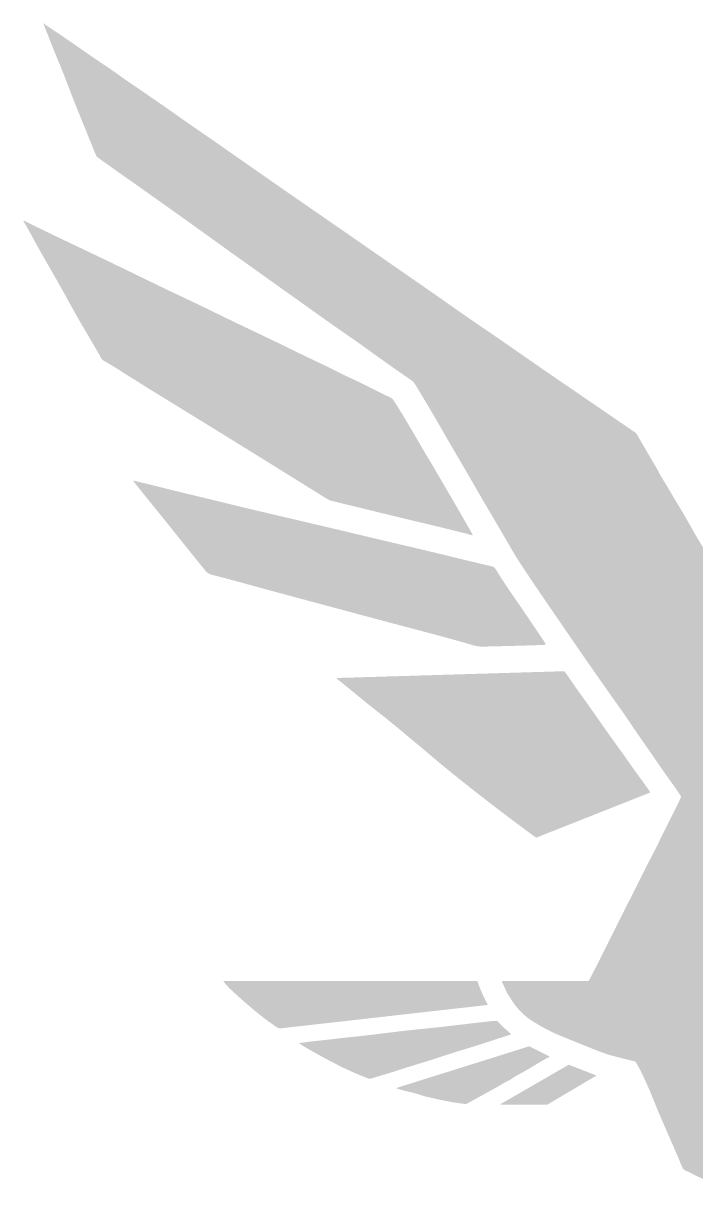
# Model space of a CAD drawing. Extents: x 0 to 1840, y 0 to 1719.
# Drawn here: x 90 to 893, y 189 to 1586 of the extents above; entities that cross this region are included whole.
import ezdxf

# ---------------------------------------------------------------- set-up
doc = ezdxf.new("R2010")
doc.units = 0
doc.linetypes.add('Solid', pattern=[0])
doc.layers.add('Layer 1', color=7, linetype='Solid', lineweight=0)

msp = doc.modelspace()

# ---------------------------------------------------------------- hatches: boundary and pattern name
at = {"layer": 'Layer 1', "linetype": 'Solid', "lineweight": 0}
h = msp.add_hatch(color=7, dxfattribs=at)
edge = h.paths.add_edge_path(flags=0)
edge.add_line((931.8, 189.9), (931.8, 189.9))
edge.add_spline(control_points=[(931.8, 189.9), (931.8, 189.7), (931.7, 189.6), (931.5, 189.5)], knot_values=[0, 0, 0, 0, 1, 1, 1, 1], degree=3, periodic=0)
edge.add_spline(control_points=[(931.5, 189.5), (931.4, 189.4), (931.2, 189.4), (931, 189.5)], knot_values=[0, 0, 0, 0, 1, 1, 1, 1], degree=3, periodic=0)
edge.add_spline(control_points=[(931, 189.5), (917, 196.1), (881, 213.7)], knot_values=[0, 0, 0, 1, 1, 1], degree=2, periodic=0)
edge.add_spline(control_points=[(881, 213.7), (879.7, 214.3), (878.4, 215.8)], knot_values=[0, 0, 0, 1, 1, 1], degree=2, periodic=0)
edge.add_line((878.4, 215.8), (878.4, 215.8))
edge.add_spline(control_points=[(878.4, 215.8), (878.1, 216.1), (877.9, 216.4), (877.8, 216.7)], knot_values=[0, 0, 0, 0, 1, 1, 1, 1], degree=3, periodic=0)
edge.add_spline(control_points=[(877.8, 216.7), (874.7, 223.8), (872, 230.8), (868.6, 238.4)], knot_values=[0, 0, 0, 0, 1, 1, 1, 1], degree=3, periodic=0)
edge.add_spline(control_points=[(868.6, 238.4), (849.1, 282.9), (843.5, 297)], knot_values=[0, 0, 0, 1, 1, 1], degree=2, periodic=0)
edge.add_spline(control_points=[(843.5, 297), (832.1, 325.6), (822.1, 342.9)], knot_values=[0, 0, 0, 1, 1, 1], degree=2, periodic=0)
edge.add_line((822.1, 342.9), (822.1, 342.9))
edge.add_spline(control_points=[(822.1, 342.9), (821.9, 343.2), (821.8, 343.4), (821.6, 343.5)], knot_values=[0, 0, 0, 0, 1, 1, 1, 1], degree=3, periodic=0)
edge.add_spline(control_points=[(821.6, 343.5), (820, 344.7), (818, 344.7), (815.9, 345.2)], knot_values=[0, 0, 0, 0, 1, 1, 1, 1], degree=3, periodic=0)
edge.add_spline(control_points=[(815.9, 345.2), (803.3, 348.3), (793.6, 350.9)], knot_values=[0, 0, 0, 1, 1, 1], degree=2, periodic=0)
edge.add_spline(control_points=[(793.6, 350.9), (784.3, 353.4), (766.1, 360.8)], knot_values=[0, 0, 0, 1, 1, 1], degree=2, periodic=0)
edge.add_spline(control_points=[(766.1, 360.8), (751.1, 366.8), (731.9, 374.7)], knot_values=[0, 0, 0, 1, 1, 1], degree=2, periodic=0)
edge.add_spline(control_points=[(731.9, 374.7), (716.9, 380.8), (700.5, 390.9)], knot_values=[0, 0, 0, 1, 1, 1], degree=2, periodic=0)
edge.add_spline(control_points=[(700.5, 390.9), (690.7, 396.9), (683.5, 403.4), (677.3, 411.8)], knot_values=[0, 0, 0, 0, 1, 1, 1, 1], degree=3, periodic=0)
edge.add_spline(control_points=[(677.3, 411.8), (673.9, 416.6), (669.2, 424)], knot_values=[0, 0, 0, 1, 1, 1], degree=2, periodic=0)
edge.add_spline(control_points=[(669.2, 424), (666.3, 428.7), (664.7, 434), (661.8, 438.9)], knot_values=[0, 0, 0, 0, 1, 1, 1, 1], degree=3, periodic=0)
edge.add_line((661.8, 438.9), (661.8, 438.9))
edge.add_spline(control_points=[(661.8, 438.9), (661.7, 439.2), (661.7, 439.5), (661.8, 439.7)], knot_values=[0, 0, 0, 0, 1, 1, 1, 1], degree=3, periodic=0)
edge.add_spline(control_points=[(661.8, 439.7), (662, 439.9), (662.2, 440.1), (662.5, 440.1)], knot_values=[0, 0, 0, 0, 1, 1, 1, 1], degree=3, periodic=0)
edge.add_line((662.5, 440.1), (764.3, 440.1))
edge.add_line((764.3, 440.1), (764.3, 440.1))
edge.add_spline(control_points=[(764.3, 440.1), (764.8, 440.1), (765.3, 440.3), (765.7, 440.7)], knot_values=[0, 0, 0, 0, 1, 1, 1, 1], degree=3, periodic=0)
edge.add_spline(control_points=[(765.7, 440.7), (766, 441), (767.7, 444.2)], knot_values=[0, 0, 0, 1, 1, 1], degree=2, periodic=0)
edge.add_spline(control_points=[(767.7, 444.2), (777.3, 462.8), (785.9, 480.3), (794.5, 497.3)], knot_values=[0, 0, 0, 0, 1, 1, 1, 1], degree=3, periodic=0)
edge.add_spline(control_points=[(794.5, 497.3), (809.3, 527), (820.7, 549.4)], knot_values=[0, 0, 0, 1, 1, 1], degree=2, periodic=0)
edge.add_spline(control_points=[(820.7, 549.4), (826.7, 561), (832, 572)], knot_values=[0, 0, 0, 1, 1, 1], degree=2, periodic=0)
edge.add_spline(control_points=[(832, 572), (837, 582.1), (843, 593.2), (847.3, 602)], knot_values=[0, 0, 0, 0, 1, 1, 1, 1], degree=3, periodic=0)
edge.add_spline(control_points=[(847.3, 602), (867.8, 643.1), (872.3, 652.1)], knot_values=[0, 0, 0, 1, 1, 1], degree=2, periodic=0)
edge.add_spline(control_points=[(872.3, 652.1), (873.6, 654.7), (874.5, 657.6), (876, 660.2)], knot_values=[0, 0, 0, 0, 1, 1, 1, 1], degree=3, periodic=0)
edge.add_line((876, 660.2), (876, 660.2))
edge.add_spline(control_points=[(876, 660.2), (876.1, 660.5), (876.1, 660.8), (875.9, 661.1)], knot_values=[0, 0, 0, 0, 1, 1, 1, 1], degree=3, periodic=0)
edge.add_spline(control_points=[(875.9, 661.1), (871.3, 668.5), (867.1, 674.2)], knot_values=[0, 0, 0, 1, 1, 1], degree=2, periodic=0)
edge.add_spline(control_points=[(867.1, 674.2), (855.2, 690.7), (848.8, 700.1)], knot_values=[0, 0, 0, 1, 1, 1], degree=2, periodic=0)
edge.add_spline(control_points=[(848.8, 700.1), (836.7, 718), (827, 731.3), (815.4, 748.6)], knot_values=[0, 0, 0, 0, 1, 1, 1, 1], degree=3, periodic=0)
edge.add_spline(control_points=[(815.4, 748.6), (807.5, 760.4), (799.9, 771)], knot_values=[0, 0, 0, 1, 1, 1], degree=2, periodic=0)
edge.add_spline(control_points=[(799.9, 771), (769.5, 813.7), (730.7, 870.5)], knot_values=[0, 0, 0, 1, 1, 1], degree=2, periodic=0)
edge.add_spline(control_points=[(730.7, 870.5), (703, 910.8), (688.7, 932.3)], knot_values=[0, 0, 0, 1, 1, 1], degree=2, periodic=0)
edge.add_spline(control_points=[(688.7, 932.3), (679.2, 946.5), (670.8, 961.2)], knot_values=[0, 0, 0, 1, 1, 1], degree=2, periodic=0)
edge.add_spline(control_points=[(670.8, 961.2), (660.7, 978.8), (647.3, 1001.4)], knot_values=[0, 0, 0, 1, 1, 1], degree=2, periodic=0)
edge.add_spline(control_points=[(647.3, 1001.4), (636.1, 1020.2), (622.2, 1044.9), (607.4, 1070)], knot_values=[0, 0, 0, 0, 1, 1, 1, 1], degree=3, periodic=0)
edge.add_spline(control_points=[(607.4, 1070), (601.6, 1079.9), (591.5, 1097.4)], knot_values=[0, 0, 0, 1, 1, 1], degree=2, periodic=0)
edge.add_spline(control_points=[(591.5, 1097.4), (574.5, 1127.1), (557.7, 1154.6)], knot_values=[0, 0, 0, 1, 1, 1], degree=2, periodic=0)
edge.add_spline(control_points=[(557.7, 1154.6), (556.2, 1157.1), (552.1, 1159.9)], knot_values=[0, 0, 0, 1, 1, 1], degree=2, periodic=0)
edge.add_spline(control_points=[(552.1, 1159.9), (530, 1175), (503.3, 1194.3)], knot_values=[0, 0, 0, 1, 1, 1], degree=2, periodic=0)
edge.add_spline(control_points=[(503.3, 1194.3), (492.2, 1202.4), (481.6, 1209.7)], knot_values=[0, 0, 0, 1, 1, 1], degree=2, periodic=0)
edge.add_spline(control_points=[(481.6, 1209.7), (472.8, 1215.8), (459.7, 1225)], knot_values=[0, 0, 0, 1, 1, 1], degree=2, periodic=0)
edge.add_spline(control_points=[(459.7, 1225), (449.1, 1232.4), (413.7, 1257.7)], knot_values=[0, 0, 0, 1, 1, 1], degree=2, periodic=0)
edge.add_spline(control_points=[(413.7, 1257.7), (393.2, 1272.3), (377.7, 1283.3), (358, 1297.5)], knot_values=[0, 0, 0, 0, 1, 1, 1, 1], degree=3, periodic=0)
edge.add_spline(control_points=[(358, 1297.5), (352.1, 1301.8), (344.4, 1307), (337.4, 1312.1)], knot_values=[0, 0, 0, 0, 1, 1, 1, 1], degree=3, periodic=0)
edge.add_spline(control_points=[(337.4, 1312.1), (264.1, 1365.1), (197.1, 1412.1)], knot_values=[0, 0, 0, 1, 1, 1], degree=2, periodic=0)
edge.add_spline(control_points=[(197.1, 1412.1), (195, 1413.6), (193, 1415.3), (191.3, 1416.4)], knot_values=[0, 0, 0, 0, 1, 1, 1, 1], degree=3, periodic=0)
edge.add_spline(control_points=[(191.3, 1416.4), (184.1, 1421.2), (177.9, 1426)], knot_values=[0, 0, 0, 1, 1, 1], degree=2, periodic=0)
edge.add_line((177.9, 1426), (177.9, 1426))
edge.add_spline(control_points=[(177.9, 1426), (177.3, 1426.5), (176.8, 1427.2), (176.5, 1427.9)], knot_values=[0, 0, 0, 0, 1, 1, 1, 1], degree=3, periodic=0)
edge.add_spline(control_points=[(176.5, 1427.9), (158.2, 1473), (151.9, 1488.7)], knot_values=[0, 0, 0, 1, 1, 1], degree=2, periodic=0)
edge.add_spline(control_points=[(151.9, 1488.7), (146.2, 1502.7), (140, 1520), (135, 1532.1)], knot_values=[0, 0, 0, 0, 1, 1, 1, 1], degree=3, periodic=0)
edge.add_spline(control_points=[(135, 1532.1), (123.9, 1558.8), (113.7, 1585.4)], knot_values=[0, 0, 0, 1, 1, 1], degree=2, periodic=0)
edge.add_spline(control_points=[(113.7, 1585.4), (113.7, 1585.5), (113.7, 1585.6), (113.8, 1585.7)], knot_values=[0, 0, 0, 0, 1, 1, 1, 1], degree=3, periodic=0)
edge.add_spline(control_points=[(113.8, 1585.7), (113.9, 1585.8), (114, 1585.8), (114.1, 1585.8)], knot_values=[0, 0, 0, 0, 1, 1, 1, 1], degree=3, periodic=0)
edge.add_spline(control_points=[(114.1, 1585.8), (114.8, 1585.5), (115.5, 1584.4), (116.3, 1583.8)], knot_values=[0, 0, 0, 0, 1, 1, 1, 1], degree=3, periodic=0)
edge.add_spline(control_points=[(116.3, 1583.8), (137.8, 1569.6), (153, 1559.1)], knot_values=[0, 0, 0, 1, 1, 1], degree=2, periodic=0)
edge.add_spline(control_points=[(153, 1559.1), (160.2, 1554), (162.4, 1552.5)], knot_values=[0, 0, 0, 1, 1, 1], degree=2, periodic=0)
edge.add_spline(control_points=[(162.4, 1552.5), (170.7, 1546.6), (192, 1532.3)], knot_values=[0, 0, 0, 1, 1, 1], degree=2, periodic=0)
edge.add_spline(control_points=[(192, 1532.3), (200.5, 1526.5), (208.1, 1520.9)], knot_values=[0, 0, 0, 1, 1, 1], degree=2, periodic=0)
edge.add_spline(control_points=[(208.1, 1520.9), (213, 1517.4), (224.3, 1509.8)], knot_values=[0, 0, 0, 1, 1, 1], degree=2, periodic=0)
edge.add_spline(control_points=[(224.3, 1509.8), (231.4, 1505.1), (238.2, 1500.1), (247.4, 1493.9)], knot_values=[0, 0, 0, 0, 1, 1, 1, 1], degree=3, periodic=0)
edge.add_spline(control_points=[(247.4, 1493.9), (259, 1486.1), (275.6, 1474.1), (289.3, 1464.6)], knot_values=[0, 0, 0, 0, 1, 1, 1, 1], degree=3, periodic=0)
edge.add_spline(control_points=[(289.3, 1464.6), (322.1, 1442), (356.6, 1417.8)], knot_values=[0, 0, 0, 1, 1, 1], degree=2, periodic=0)
edge.add_spline(control_points=[(356.6, 1417.8), (370.6, 1408), (389.6, 1394.8)], knot_values=[0, 0, 0, 1, 1, 1], degree=2, periodic=0)
edge.add_spline(control_points=[(389.6, 1394.8), (405.6, 1383.6), (416.2, 1376.3)], knot_values=[0, 0, 0, 1, 1, 1], degree=2, periodic=0)
edge.add_spline(control_points=[(416.2, 1376.3), (493.7, 1322.7), (573.6, 1267.2)], knot_values=[0, 0, 0, 1, 1, 1], degree=2, periodic=0)
edge.add_spline(control_points=[(573.6, 1267.2), (588.6, 1256.8), (605, 1245.2)], knot_values=[0, 0, 0, 1, 1, 1], degree=2, periodic=0)
edge.add_spline(control_points=[(605, 1245.2), (624.2, 1231.8), (636.6, 1223.3)], knot_values=[0, 0, 0, 1, 1, 1], degree=2, periodic=0)
edge.add_spline(control_points=[(636.6, 1223.3), (668.1, 1202), (696.8, 1181.6), (730.8, 1158.3)], knot_values=[0, 0, 0, 0, 1, 1, 1, 1], degree=3, periodic=0)
edge.add_spline(control_points=[(730.8, 1158.3), (804, 1108.2), (820.6, 1096.8)], knot_values=[0, 0, 0, 1, 1, 1], degree=2, periodic=0)
edge.add_spline(control_points=[(820.6, 1096.8), (822.5, 1095.5), (824, 1092.9)], knot_values=[0, 0, 0, 1, 1, 1], degree=2, periodic=0)
edge.add_spline(control_points=[(824, 1092.9), (835.5, 1072.8), (846.3, 1054.6)], knot_values=[0, 0, 0, 1, 1, 1], degree=2, periodic=0)
edge.add_spline(control_points=[(846.3, 1054.6), (847.9, 1051.9), (849.5, 1048.5), (851.1, 1045.7)], knot_values=[0, 0, 0, 0, 1, 1, 1, 1], degree=3, periodic=0)
edge.add_spline(control_points=[(851.1, 1045.7), (877.7, 1001.3), (881.5, 994.7)], knot_values=[0, 0, 0, 1, 1, 1], degree=2, periodic=0)
edge.add_spline(control_points=[(881.5, 994.7), (885.5, 987.8), (891.4, 976.9), (896, 969.4)], knot_values=[0, 0, 0, 0, 1, 1, 1, 1], degree=3, periodic=0)
edge.add_spline(control_points=[(896, 969.4), (903.3, 957.4), (915.3, 936.3)], knot_values=[0, 0, 0, 1, 1, 1], degree=2, periodic=0)
edge.add_spline(control_points=[(915.3, 936.3), (923.6, 921.8), (938.6, 896.8)], knot_values=[0, 0, 0, 1, 1, 1], degree=2, periodic=0)
edge.add_spline(control_points=[(938.6, 896.8), (945, 886), (950.4, 874.7), (957.3, 864.4)], knot_values=[0, 0, 0, 0, 1, 1, 1, 1], degree=3, periodic=0)
edge.add_spline(control_points=[(957.3, 864.4), (960.2, 860.2), (965.7, 854.5)], knot_values=[0, 0, 0, 1, 1, 1], degree=2, periodic=0)
edge.add_spline(control_points=[(965.7, 854.5), (973.5, 846.5), (985, 835.2)], knot_values=[0, 0, 0, 1, 1, 1], degree=2, periodic=0)
edge.add_spline(control_points=[(985, 835.2), (1015, 806), (1022.9, 798.6)], knot_values=[0, 0, 0, 1, 1, 1], degree=2, periodic=0)
edge.add_spline(control_points=[(1022.9, 798.6), (1030.7, 791.4), (1038.8, 783.2), (1045.3, 776.8)], knot_values=[0, 0, 0, 0, 1, 1, 1, 1], degree=3, periodic=0)
edge.add_spline(control_points=[(1045.3, 776.8), (1046.2, 775.9), (1058.1, 765.1)], knot_values=[0, 0, 0, 1, 1, 1], degree=2, periodic=0)
edge.add_spline(control_points=[(1058.1, 765.1), (1071.1, 753.4), (1072.9, 751.7)], knot_values=[0, 0, 0, 1, 1, 1], degree=2, periodic=0)
edge.add_spline(control_points=[(1072.9, 751.7), (1077.9, 747), (1101.2, 727.5)], knot_values=[0, 0, 0, 1, 1, 1], degree=2, periodic=0)
edge.add_spline(control_points=[(1101.2, 727.5), (1105.1, 724.2), (1109.9, 721), (1114.4, 718.5)], knot_values=[0, 0, 0, 0, 1, 1, 1, 1], degree=3, periodic=0)
edge.add_line((1114.4, 718.5), (1114.4, 718.5))
edge.add_spline(control_points=[(1114.4, 718.5), (1114.8, 718.2), (1115.1, 717.8), (1115, 717.3)], knot_values=[0, 0, 0, 0, 1, 1, 1, 1], degree=3, periodic=0)
edge.add_spline(control_points=[(1115, 717.3), (1114.8, 712.1), (1114.3, 705.6)], knot_values=[0, 0, 0, 1, 1, 1], degree=2, periodic=0)
edge.add_spline(control_points=[(1114.3, 705.6), (1110.1, 656.7), (1104.4, 604.1), (1100.6, 557.9)], knot_values=[0, 0, 0, 0, 1, 1, 1, 1], degree=3, periodic=0)
edge.add_line((1100.6, 557.9), (1100.6, 557.9))
edge.add_spline(control_points=[(1100.6, 557.9), (1100.5, 557.1), (1101, 556.4), (1101.8, 556.2)], knot_values=[0, 0, 0, 0, 1, 1, 1, 1], degree=3, periodic=0)
edge.add_spline(control_points=[(1101.8, 556.2), (1106.9, 555), (1114.1, 552.8)], knot_values=[0, 0, 0, 1, 1, 1], degree=2, periodic=0)
edge.add_spline(control_points=[(1114.1, 552.8), (1118.5, 551.4), (1126.5, 549.1)], knot_values=[0, 0, 0, 1, 1, 1], degree=2, periodic=0)
edge.add_spline(control_points=[(1126.5, 549.1), (1141.4, 544.9), (1156.4, 539.9), (1170.5, 536.6)], knot_values=[0, 0, 0, 0, 1, 1, 1, 1], degree=3, periodic=0)
edge.add_spline(control_points=[(1170.5, 536.6), (1172.4, 536.1), (1173.6, 536)], knot_values=[0, 0, 0, 1, 1, 1], degree=2, periodic=0)
edge.add_line((1173.6, 536), (1173.6, 536))
edge.add_spline(control_points=[(1173.6, 536), (1173.9, 536), (1174.2, 535.8), (1174.3, 535.5)], knot_values=[0, 0, 0, 0, 1, 1, 1, 1], degree=3, periodic=0)
edge.add_spline(control_points=[(1174.3, 535.5), (1174.4, 535.2), (1174.4, 534.9), (1174.2, 534.6)], knot_values=[0, 0, 0, 0, 1, 1, 1, 1], degree=3, periodic=0)
edge.add_spline(control_points=[(1174.2, 534.6), (1167.1, 526.4), (1161.2, 518.3)], knot_values=[0, 0, 0, 1, 1, 1], degree=2, periodic=0)
edge.add_spline(control_points=[(1161.2, 518.3), (1143.2, 493.8), (1126, 468.6)], knot_values=[0, 0, 0, 1, 1, 1], degree=2, periodic=0)
edge.add_spline(control_points=[(1126, 468.6), (1121.5, 462.1), (1116.6, 455.6), (1113, 450.6)], knot_values=[0, 0, 0, 0, 1, 1, 1, 1], degree=3, periodic=0)
edge.add_spline(control_points=[(1113, 450.6), (1111.1, 448), (1106.3, 446.1), (1103.6, 444.3)], knot_values=[0, 0, 0, 0, 1, 1, 1, 1], degree=3, periodic=0)
edge.add_spline(control_points=[(1103.6, 444.3), (1088.2, 434.6), (1082, 430.6)], knot_values=[0, 0, 0, 1, 1, 1], degree=2, periodic=0)
edge.add_spline(control_points=[(1082, 430.6), (1074.4, 425.7), (1069.4, 422.9)], knot_values=[0, 0, 0, 1, 1, 1], degree=2, periodic=0)
edge.add_spline(control_points=[(1069.4, 422.9), (1060.8, 418.1), (1052.3, 411.8), (1044.5, 407.7)], knot_values=[0, 0, 0, 0, 1, 1, 1, 1], degree=3, periodic=0)
edge.add_spline(control_points=[(1044.5, 407.7), (1039.2, 405), (1034.2, 401.2), (1028.3, 397.6)], knot_values=[0, 0, 0, 0, 1, 1, 1, 1], degree=3, periodic=0)
edge.add_spline(control_points=[(1028.3, 397.6), (1013.9, 389), (1011.2, 387.3)], knot_values=[0, 0, 0, 1, 1, 1], degree=2, periodic=0)
edge.add_spline(control_points=[(1011.2, 387.3), (1002.5, 382), (995.1, 378), (987.2, 372.7)], knot_values=[0, 0, 0, 0, 1, 1, 1, 1], degree=3, periodic=0)
edge.add_spline(control_points=[(987.2, 372.7), (979.9, 367.8), (971.7, 363.1)], knot_values=[0, 0, 0, 1, 1, 1], degree=2, periodic=0)
edge.add_spline(control_points=[(971.7, 363.1), (964.3, 358.8), (958, 354.3), (951.1, 350.2)], knot_values=[0, 0, 0, 0, 1, 1, 1, 1], degree=3, periodic=0)
edge.add_spline(control_points=[(951.1, 350.2), (938.6, 342.8), (931.4, 338.3)], knot_values=[0, 0, 0, 1, 1, 1], degree=2, periodic=0)
edge.add_spline(control_points=[(931.4, 338.3), (930.9, 338), (930.6, 337.5), (930.6, 336.9)], knot_values=[0, 0, 0, 0, 1, 1, 1, 1], degree=3, periodic=0)
edge.add_spline(control_points=[(930.6, 336.9), (930.2, 315.7), (930.6, 292.1)], knot_values=[0, 0, 0, 1, 1, 1], degree=2, periodic=0)
edge.add_spline(control_points=[(930.6, 292.1), (931.8, 199.1), (932, 191.6)], knot_values=[0, 0, 0, 1, 1, 1], degree=2, periodic=0)
edge.add_spline(control_points=[(932, 191.6), (932, 190.6), (931.8, 189.9)], knot_values=[0, 0, 0, 1, 1, 1], degree=2, periodic=0)
h = msp.add_hatch(color=7, dxfattribs=at)
edge = h.paths.add_edge_path(flags=0)
edge.add_spline(control_points=[(89.9, 1349.6), (90.5, 1349.6), (91.2, 1349.3)], knot_values=[0, 0, 0, 1, 1, 1], degree=2, periodic=0)
edge.add_spline(control_points=[(91.2, 1349.3), (125.4, 1332.5), (179.4, 1306.9)], knot_values=[0, 0, 0, 1, 1, 1], degree=2, periodic=0)
edge.add_spline(control_points=[(179.4, 1306.9), (214.1, 1290.3), (250.1, 1272.5), (280.9, 1258)], knot_values=[0, 0, 0, 0, 1, 1, 1, 1], degree=3, periodic=0)
edge.add_spline(control_points=[(280.9, 1258), (308.8, 1244.9), (335, 1231.7), (362.3, 1218.8)], knot_values=[0, 0, 0, 0, 1, 1, 1, 1], degree=3, periodic=0)
edge.add_spline(control_points=[(362.3, 1218.8), (390.5, 1205.4), (396.7, 1202.3)], knot_values=[0, 0, 0, 1, 1, 1], degree=2, periodic=0)
edge.add_spline(control_points=[(396.7, 1202.3), (427.3, 1187.3), (448.2, 1177.5)], knot_values=[0, 0, 0, 1, 1, 1], degree=2, periodic=0)
edge.add_spline(control_points=[(448.2, 1177.5), (456.8, 1173.5), (468.3, 1167.2), (478.7, 1162.5)], knot_values=[0, 0, 0, 0, 1, 1, 1, 1], degree=3, periodic=0)
edge.add_spline(control_points=[(478.7, 1162.5), (485.7, 1159.4), (491, 1156.7)], knot_values=[0, 0, 0, 1, 1, 1], degree=2, periodic=0)
edge.add_spline(control_points=[(491, 1156.7), (507.4, 1148.5), (528.8, 1138)], knot_values=[0, 0, 0, 1, 1, 1], degree=2, periodic=0)
edge.add_spline(control_points=[(528.8, 1138), (530.3, 1137.3), (531.6, 1135.9), (532.6, 1134.4)], knot_values=[0, 0, 0, 0, 1, 1, 1, 1], degree=3, periodic=0)
edge.add_spline(control_points=[(532.6, 1134.4), (548, 1110.6), (561.5, 1085.8), (576.1, 1061.7)], knot_values=[0, 0, 0, 0, 1, 1, 1, 1], degree=3, periodic=0)
edge.add_spline(control_points=[(576.1, 1061.7), (580.4, 1054.5), (587.8, 1041.8)], knot_values=[0, 0, 0, 1, 1, 1], degree=2, periodic=0)
edge.add_spline(control_points=[(587.8, 1041.8), (605.4, 1011.7), (626.7, 974.6)], knot_values=[0, 0, 0, 1, 1, 1], degree=2, periodic=0)
edge.add_line((626.7, 974.6), (626.7, 974.6))
edge.add_spline(control_points=[(626.7, 974.6), (626.9, 974.4), (626.9, 974), (626.7, 973.8)], knot_values=[0, 0, 0, 0, 1, 1, 1, 1], degree=3, periodic=0)
edge.add_spline(control_points=[(626.7, 973.8), (626.5, 973.5), (626.2, 973.4), (625.9, 973.5)], knot_values=[0, 0, 0, 0, 1, 1, 1, 1], degree=3, periodic=0)
edge.add_spline(control_points=[(625.9, 973.5), (622.4, 974.4), (619, 975.6), (615.7, 976.3)], knot_values=[0, 0, 0, 0, 1, 1, 1, 1], degree=3, periodic=0)
edge.add_spline(control_points=[(615.7, 976.3), (599.5, 980.2), (585.8, 983.8), (571.2, 987.2)], knot_values=[0, 0, 0, 0, 1, 1, 1, 1], degree=3, periodic=0)
edge.add_spline(control_points=[(571.2, 987.2), (557.9, 990.3), (545.7, 993.3), (533.7, 996.2)], knot_values=[0, 0, 0, 0, 1, 1, 1, 1], degree=3, periodic=0)
edge.add_spline(control_points=[(533.7, 996.2), (461.8, 1013.7), (458.2, 1014.6)], knot_values=[0, 0, 0, 1, 1, 1], degree=2, periodic=0)
edge.add_spline(control_points=[(458.2, 1014.6), (455.3, 1015.3), (448.1, 1019.8)], knot_values=[0, 0, 0, 1, 1, 1], degree=2, periodic=0)
edge.add_spline(control_points=[(448.1, 1019.8), (346.4, 1083.3), (247.1, 1144.2)], knot_values=[0, 0, 0, 1, 1, 1], degree=2, periodic=0)
edge.add_spline(control_points=[(247.1, 1144.2), (241.2, 1147.8), (230.6, 1154.5)], knot_values=[0, 0, 0, 1, 1, 1], degree=2, periodic=0)
edge.add_spline(control_points=[(230.6, 1154.5), (221.5, 1160.4), (216.5, 1163.1), (208.6, 1168.3)], knot_values=[0, 0, 0, 0, 1, 1, 1, 1], degree=3, periodic=0)
edge.add_spline(control_points=[(208.6, 1168.3), (198.2, 1175.1), (186.7, 1181.7)], knot_values=[0, 0, 0, 1, 1, 1], degree=2, periodic=0)
edge.add_spline(control_points=[(186.7, 1181.7), (183.6, 1183.5), (182.5, 1185.6)], knot_values=[0, 0, 0, 1, 1, 1], degree=2, periodic=0)
edge.add_spline(control_points=[(182.5, 1185.6), (180.1, 1190.3), (164.3, 1217.1)], knot_values=[0, 0, 0, 1, 1, 1], degree=2, periodic=0)
edge.add_spline(control_points=[(164.3, 1217.1), (155.6, 1231.7), (146.2, 1248.8)], knot_values=[0, 0, 0, 1, 1, 1], degree=2, periodic=0)
edge.add_spline(control_points=[(146.2, 1248.8), (129.3, 1279.4), (125.1, 1286.6)], knot_values=[0, 0, 0, 1, 1, 1], degree=2, periodic=0)
edge.add_spline(control_points=[(125.1, 1286.6), (111.3, 1310.2), (99, 1332.9)], knot_values=[0, 0, 0, 1, 1, 1], degree=2, periodic=0)
edge.add_spline(control_points=[(99, 1332.9), (94.7, 1340.9), (89.7, 1349.2)], knot_values=[0, 0, 0, 1, 1, 1], degree=2, periodic=0)
edge.add_line((89.7, 1349.2), (89.7, 1349.2))
edge.add_spline(control_points=[(89.7, 1349.2), (89.6, 1349.3), (89.6, 1349.4), (89.7, 1349.5)], knot_values=[0, 0, 0, 0, 1, 1, 1, 1], degree=3, periodic=0)
edge.add_spline(control_points=[(89.7, 1349.5), (89.7, 1349.5), (89.8, 1349.6), (89.9, 1349.6)], knot_values=[0, 0, 0, 0, 1, 1, 1, 1], degree=3, periodic=0)
edge.add_line((89.9, 1349.6), (89.9, 1349.6))
h = msp.add_hatch(color=7, dxfattribs=at)
edge = h.paths.add_edge_path(flags=0)
edge.add_spline(control_points=[(220.9, 1038.9), (239.6, 1034.5), (246.3, 1032.8)], knot_values=[0, 0, 0, 1, 1, 1], degree=2, periodic=0)
edge.add_spline(control_points=[(246.3, 1032.8), (274.8, 1025.5), (299.9, 1019.7), (340.7, 1009.7)], knot_values=[0, 0, 0, 0, 1, 1, 1, 1], degree=3, periodic=0)
edge.add_spline(control_points=[(340.7, 1009.7), (376.3, 1001), (448.8, 984.3), (486.5, 975.2)], knot_values=[0, 0, 0, 0, 1, 1, 1, 1], degree=3, periodic=0)
edge.add_spline(control_points=[(486.5, 975.2), (533.9, 963.8), (562.7, 957.4), (604.1, 947.2)], knot_values=[0, 0, 0, 0, 1, 1, 1, 1], degree=3, periodic=0)
edge.add_spline(control_points=[(604.1, 947.2), (620.4, 943.2), (650.8, 936)], knot_values=[0, 0, 0, 1, 1, 1], degree=2, periodic=0)
edge.add_line((650.8, 936), (650.8, 936))
edge.add_spline(control_points=[(650.8, 936), (651.9, 935.7), (652.9, 935), (653.5, 934)], knot_values=[0, 0, 0, 0, 1, 1, 1, 1], degree=3, periodic=0)
edge.add_spline(control_points=[(653.5, 934), (659.8, 924.4), (664.7, 916.4), (671.4, 906.6)], knot_values=[0, 0, 0, 0, 1, 1, 1, 1], degree=3, periodic=0)
edge.add_spline(control_points=[(671.4, 906.6), (690.8, 878.6), (714, 843.8)], knot_values=[0, 0, 0, 1, 1, 1], degree=2, periodic=0)
edge.add_line((714, 843.8), (714, 843.8))
edge.add_spline(control_points=[(714, 843.8), (714.1, 843.5), (714.2, 843.2), (714, 842.9)], knot_values=[0, 0, 0, 0, 1, 1, 1, 1], degree=3, periodic=0)
edge.add_spline(control_points=[(714, 842.9), (713.8, 842.6), (713.5, 842.4), (713.2, 842.4)], knot_values=[0, 0, 0, 0, 1, 1, 1, 1], degree=3, periodic=0)
edge.add_spline(control_points=[(713.2, 842.4), (694.2, 841.5), (673.6, 841.1), (650, 840.5)], knot_values=[0, 0, 0, 0, 1, 1, 1, 1], degree=3, periodic=0)
edge.add_spline(control_points=[(650, 840.5), (640.6, 840.2), (634.5, 840.4)], knot_values=[0, 0, 0, 1, 1, 1], degree=2, periodic=0)
edge.add_spline(control_points=[(634.5, 840.4), (632, 840.4), (624.6, 842.7)], knot_values=[0, 0, 0, 1, 1, 1], degree=2, periodic=0)
edge.add_spline(control_points=[(624.6, 842.7), (603.3, 849), (577.8, 855.7), (541.6, 865.3)], knot_values=[0, 0, 0, 0, 1, 1, 1, 1], degree=3, periodic=0)
edge.add_spline(control_points=[(541.6, 865.3), (516.2, 872), (489.9, 879.1)], knot_values=[0, 0, 0, 1, 1, 1], degree=2, periodic=0)
edge.add_spline(control_points=[(489.9, 879.1), (444.2, 891.5), (405.4, 901.6), (359.2, 914.4)], knot_values=[0, 0, 0, 0, 1, 1, 1, 1], degree=3, periodic=0)
edge.add_spline(control_points=[(359.2, 914.4), (333.4, 921.5), (315.7, 926)], knot_values=[0, 0, 0, 1, 1, 1], degree=2, periodic=0)
edge.add_spline(control_points=[(315.7, 926), (310.3, 927.4), (307.3, 931.1)], knot_values=[0, 0, 0, 1, 1, 1], degree=2, periodic=0)
edge.add_spline(control_points=[(307.3, 931.1), (298.8, 941.3), (266.1, 982.3)], knot_values=[0, 0, 0, 1, 1, 1], degree=2, periodic=0)
edge.add_spline(control_points=[(266.1, 982.3), (252.5, 999.4), (234.9, 1020.6), (220.8, 1038.7)], knot_values=[0, 0, 0, 0, 1, 1, 1, 1], degree=3, periodic=0)
edge.add_line((220.8, 1038.7), (220.8, 1038.7))
edge.add_spline(control_points=[(220.8, 1038.7), (220.8, 1038.7), (220.8, 1038.8), (220.8, 1038.8)], knot_values=[0, 0, 0, 0, 1, 1, 1, 1], degree=3, periodic=0)
edge.add_spline(control_points=[(220.8, 1038.8), (220.8, 1038.9), (220.9, 1038.9), (220.9, 1038.9)], knot_values=[0, 0, 0, 0, 1, 1, 1, 1], degree=3, periodic=0)
edge.add_line((220.9, 1038.9), (220.9, 1038.9))
h = msp.add_hatch(color=7, dxfattribs=at)
edge = h.paths.add_edge_path(flags=0)
edge.add_line((464.4, 802.7), (735.5, 810.8))
edge.add_spline(control_points=[(735.5, 810.8), (736.2, 810.8), (736.9, 810.5), (737.3, 809.9)], knot_values=[0, 0, 0, 0, 1, 1, 1, 1], degree=3, periodic=0)
edge.add_spline(control_points=[(737.3, 809.9), (745, 798.9), (751, 789.9), (758.1, 780.2)], knot_values=[0, 0, 0, 0, 1, 1, 1, 1], degree=3, periodic=0)
edge.add_spline(control_points=[(758.1, 780.2), (768.5, 765.8), (779.1, 750.5)], knot_values=[0, 0, 0, 1, 1, 1], degree=2, periodic=0)
edge.add_spline(control_points=[(779.1, 750.5), (790.9, 733.4), (803.8, 716.1), (816, 698.6)], knot_values=[0, 0, 0, 0, 1, 1, 1, 1], degree=3, periodic=0)
edge.add_spline(control_points=[(816, 698.6), (823.5, 687.8), (831.1, 677.8), (839.1, 666.4)], knot_values=[0, 0, 0, 0, 1, 1, 1, 1], degree=3, periodic=0)
edge.add_spline(control_points=[(839.1, 666.4), (839.2, 666.2), (839.2, 666.1), (839.2, 665.9)], knot_values=[0, 0, 0, 0, 1, 1, 1, 1], degree=3, periodic=0)
edge.add_spline(control_points=[(839.2, 665.9), (839.1, 665.7), (839, 665.6), (838.9, 665.6)], knot_values=[0, 0, 0, 0, 1, 1, 1, 1], degree=3, periodic=0)
edge.add_line((838.9, 665.6), (703.4, 611.9))
edge.add_spline(control_points=[(703.4, 611.9), (703, 611.7), (702.6, 611.8), (702.3, 612)], knot_values=[0, 0, 0, 0, 1, 1, 1, 1], degree=3, periodic=0)
edge.add_spline(control_points=[(702.3, 612), (646.1, 653.1), (593.3, 696.1)], knot_values=[0, 0, 0, 1, 1, 1], degree=2, periodic=0)
edge.add_spline(control_points=[(593.3, 696.1), (586, 702.1), (573.2, 713.1)], knot_values=[0, 0, 0, 1, 1, 1], degree=2, periodic=0)
edge.add_spline(control_points=[(573.2, 713.1), (566.1, 719.2), (555.6, 727.6), (546.1, 735.6)], knot_values=[0, 0, 0, 0, 1, 1, 1, 1], degree=3, periodic=0)
edge.add_spline(control_points=[(546.1, 735.6), (527.9, 751), (514.9, 761.1)], knot_values=[0, 0, 0, 1, 1, 1], degree=2, periodic=0)
edge.add_spline(control_points=[(514.9, 761.1), (496.1, 775.7), (482.8, 787.3), (464.2, 802)], knot_values=[0, 0, 0, 0, 1, 1, 1, 1], degree=3, periodic=0)
edge.add_line((464.2, 802), (464.2, 802))
edge.add_spline(control_points=[(464.2, 802), (464.1, 802.1), (464.1, 802.3), (464.1, 802.4)], knot_values=[0, 0, 0, 0, 1, 1, 1, 1], degree=3, periodic=0)
edge.add_spline(control_points=[(464.1, 802.4), (464.1, 802.6), (464.3, 802.7), (464.4, 802.7)], knot_values=[0, 0, 0, 0, 1, 1, 1, 1], degree=3, periodic=0)
edge.add_line((464.4, 802.7), (464.4, 802.7))
h = msp.add_hatch(color=7, dxfattribs=at)
edge = h.paths.add_edge_path(flags=0)
edge.add_line((329.4, 440.1), (631.8, 440.1))
edge.add_spline(control_points=[(631.8, 440.1), (632.3, 440.1), (632.7, 439.8), (632.8, 439.3)], knot_values=[0, 0, 0, 0, 1, 1, 1, 1], degree=3, periodic=0)
edge.add_spline(control_points=[(632.8, 439.3), (637.7, 425.1), (644.7, 412.4)], knot_values=[0, 0, 0, 1, 1, 1], degree=2, periodic=0)
edge.add_line((644.7, 412.4), (644.7, 412.4))
edge.add_spline(control_points=[(644.7, 412.4), (644.7, 412.2), (644.7, 412), (644.7, 411.8)], knot_values=[0, 0, 0, 0, 1, 1, 1, 1], degree=3, periodic=0)
edge.add_spline(control_points=[(644.7, 411.8), (644.6, 411.7), (644.4, 411.5), (644.2, 411.5)], knot_values=[0, 0, 0, 0, 1, 1, 1, 1], degree=3, periodic=0)
edge.add_line((644.2, 411.5), (397.3, 383.6))
edge.add_line((397.3, 383.6), (397.3, 383.6))
edge.add_spline(control_points=[(397.3, 383.6), (395.7, 383.4), (394.1, 383.8), (392.8, 384.8)], knot_values=[0, 0, 0, 0, 1, 1, 1, 1], degree=3, periodic=0)
edge.add_spline(control_points=[(392.8, 384.8), (387.8, 388.4), (383, 391.5), (378.5, 395)], knot_values=[0, 0, 0, 0, 1, 1, 1, 1], degree=3, periodic=0)
edge.add_spline(control_points=[(378.5, 395), (359.9, 409.4), (340.4, 427.5)], knot_values=[0, 0, 0, 1, 1, 1], degree=2, periodic=0)
edge.add_spline(control_points=[(340.4, 427.5), (333.4, 434), (329.1, 439.4)], knot_values=[0, 0, 0, 1, 1, 1], degree=2, periodic=0)
edge.add_line((329.1, 439.4), (329.1, 439.4))
edge.add_spline(control_points=[(329.1, 439.4), (329, 439.5), (329, 439.7), (329, 439.8)], knot_values=[0, 0, 0, 0, 1, 1, 1, 1], degree=3, periodic=0)
edge.add_spline(control_points=[(329, 439.8), (329.1, 440), (329.2, 440.1), (329.4, 440.1)], knot_values=[0, 0, 0, 0, 1, 1, 1, 1], degree=3, periodic=0)
edge.add_line((329.4, 440.1), (329.4, 440.1))
h = msp.add_hatch(color=7, dxfattribs=at)
edge = h.paths.add_edge_path(flags=0)
edge.add_line((419.7, 365.4), (419.7, 365.4))
edge.add_spline(control_points=[(419.7, 365.4), (419.6, 365.5), (419.6, 365.7), (419.6, 365.9)], knot_values=[0, 0, 0, 0, 1, 1, 1, 1], degree=3, periodic=0)
edge.add_spline(control_points=[(419.6, 365.9), (419.7, 366), (419.9, 366.1), (420, 366.1)], knot_values=[0, 0, 0, 0, 1, 1, 1, 1], degree=3, periodic=0)
edge.add_spline(control_points=[(420, 366.1), (425.6, 366.7), (431.5, 367.7), (436.4, 368.2)], knot_values=[0, 0, 0, 0, 1, 1, 1, 1], degree=3, periodic=0)
edge.add_spline(control_points=[(436.4, 368.2), (451.2, 369.5), (467, 371.8), (480.6, 373.1)], knot_values=[0, 0, 0, 0, 1, 1, 1, 1], degree=3, periodic=0)
edge.add_spline(control_points=[(480.6, 373.1), (505.7, 375.5), (538.1, 380.2), (567.5, 383)], knot_values=[0, 0, 0, 0, 1, 1, 1, 1], degree=3, periodic=0)
edge.add_spline(control_points=[(567.5, 383), (594.3, 385.6), (629.5, 390.2), (650.4, 392.3)], knot_values=[0, 0, 0, 0, 1, 1, 1, 1], degree=3, periodic=0)
edge.add_spline(control_points=[(650.4, 392.3), (652.3, 392.5), (655.9, 392.4)], knot_values=[0, 0, 0, 1, 1, 1], degree=2, periodic=0)
edge.add_line((655.9, 392.4), (655.9, 392.4))
edge.add_spline(control_points=[(655.9, 392.4), (656.2, 392.3), (656.5, 392.2), (656.7, 392)], knot_values=[0, 0, 0, 0, 1, 1, 1, 1], degree=3, periodic=0)
edge.add_spline(control_points=[(656.7, 392), (664.3, 383.8), (672.2, 377.5)], knot_values=[0, 0, 0, 1, 1, 1], degree=2, periodic=0)
edge.add_line((672.2, 377.5), (672.2, 377.5))
edge.add_spline(control_points=[(672.2, 377.5), (672.4, 377.3), (672.6, 377), (672.5, 376.7)], knot_values=[0, 0, 0, 0, 1, 1, 1, 1], degree=3, periodic=0)
edge.add_spline(control_points=[(672.5, 376.7), (672.5, 376.4), (672.2, 376.2), (672, 376.1)], knot_values=[0, 0, 0, 0, 1, 1, 1, 1], degree=3, periodic=0)
edge.add_spline(control_points=[(672, 376.1), (627.8, 361.7), (618.4, 358.9)], knot_values=[0, 0, 0, 1, 1, 1], degree=2, periodic=0)
edge.add_spline(control_points=[(618.4, 358.9), (608.7, 356.1), (598.5, 352.8), (586.6, 348.8)], knot_values=[0, 0, 0, 0, 1, 1, 1, 1], degree=3, periodic=0)
edge.add_spline(control_points=[(586.6, 348.8), (571.3, 343.7), (553.9, 338.8), (538.8, 333.8)], knot_values=[0, 0, 0, 0, 1, 1, 1, 1], degree=3, periodic=0)
edge.add_spline(control_points=[(538.8, 333.8), (527.1, 329.9), (514.4, 326.4), (505, 323.4)], knot_values=[0, 0, 0, 0, 1, 1, 1, 1], degree=3, periodic=0)
edge.add_line((505, 323.4), (505, 323.4))
edge.add_spline(control_points=[(505, 323.4), (504.2, 323.2), (503.3, 323.2), (502.5, 323.5)], knot_values=[0, 0, 0, 0, 1, 1, 1, 1], degree=3, periodic=0)
edge.add_spline(control_points=[(502.5, 323.5), (493.1, 327.1), (488.3, 329), (479, 333.3)], knot_values=[0, 0, 0, 0, 1, 1, 1, 1], degree=3, periodic=0)
edge.add_spline(control_points=[(479, 333.3), (471.5, 336.7), (467.1, 339)], knot_values=[0, 0, 0, 1, 1, 1], degree=2, periodic=0)
edge.add_spline(control_points=[(467.1, 339), (438.9, 353.4), (420.1, 365.1)], knot_values=[0, 0, 0, 1, 1, 1], degree=2, periodic=0)
edge.add_spline(control_points=[(420.1, 365.1), (419.7, 365.3), (419.7, 365.4)], knot_values=[0, 0, 0, 1, 1, 1], degree=2, periodic=0)
h = msp.add_hatch(color=7, dxfattribs=at)
edge = h.paths.add_edge_path(flags=0)
edge.add_line((535.7, 312.1), (535.7, 312.1))
edge.add_spline(control_points=[(535.7, 312.1), (535.6, 312.2), (535.6, 312.2), (535.7, 312.3)], knot_values=[0, 0, 0, 0, 1, 1, 1, 1], degree=3, periodic=0)
edge.add_spline(control_points=[(535.7, 312.3), (535.7, 312.3), (535.7, 312.3), (535.8, 312.3)], knot_values=[0, 0, 0, 0, 1, 1, 1, 1], degree=3, periodic=0)
edge.add_line((535.8, 312.3), (694, 362))
edge.add_line((694, 362), (694, 362))
edge.add_spline(control_points=[(694, 362), (694.3, 362.1), (694.6, 362.1), (694.9, 362)], knot_values=[0, 0, 0, 0, 1, 1, 1, 1], degree=3, periodic=0)
edge.add_line((694.9, 362), (718.3, 350.2))
edge.add_spline(control_points=[(718.3, 350.2), (718.5, 350.1), (718.6, 349.8), (718.6, 349.6)], knot_values=[0, 0, 0, 0, 1, 1, 1, 1], degree=3, periodic=0)
edge.add_spline(control_points=[(718.6, 349.6), (718.6, 349.3), (718.4, 349.1), (718.2, 349)], knot_values=[0, 0, 0, 0, 1, 1, 1, 1], degree=3, periodic=0)
edge.add_spline(control_points=[(718.2, 349), (716.7, 348.5), (714.3, 347.2)], knot_values=[0, 0, 0, 1, 1, 1], degree=2, periodic=0)
edge.add_spline(control_points=[(714.3, 347.2), (705.5, 342.4), (693.5, 334.6), (682.7, 328.8)], knot_values=[0, 0, 0, 0, 1, 1, 1, 1], degree=3, periodic=0)
edge.add_spline(control_points=[(682.7, 328.8), (677.3, 325.9), (675.8, 324.8)], knot_values=[0, 0, 0, 1, 1, 1], degree=2, periodic=0)
edge.add_spline(control_points=[(675.8, 324.8), (671.3, 321.7), (668.9, 320.7)], knot_values=[0, 0, 0, 1, 1, 1], degree=2, periodic=0)
edge.add_spline(control_points=[(668.9, 320.7), (667, 319.9), (658.9, 315.1)], knot_values=[0, 0, 0, 1, 1, 1], degree=2, periodic=0)
edge.add_spline(control_points=[(658.9, 315.1), (657.1, 313.9), (649, 309.5)], knot_values=[0, 0, 0, 1, 1, 1], degree=2, periodic=0)
edge.add_spline(control_points=[(649, 309.5), (630.9, 299.4), (620.2, 293.6)], knot_values=[0, 0, 0, 1, 1, 1], degree=2, periodic=0)
edge.add_spline(control_points=[(620.2, 293.6), (619, 292.9), (614.7, 293.5)], knot_values=[0, 0, 0, 1, 1, 1], degree=2, periodic=0)
edge.add_spline(control_points=[(614.7, 293.5), (599, 295.4), (575.6, 300.9)], knot_values=[0, 0, 0, 1, 1, 1], degree=2, periodic=0)
edge.add_spline(control_points=[(575.6, 300.9), (566.7, 303), (564.6, 303.8)], knot_values=[0, 0, 0, 1, 1, 1], degree=2, periodic=0)
edge.add_spline(control_points=[(564.6, 303.8), (559.3, 305.7), (553.8, 307)], knot_values=[0, 0, 0, 1, 1, 1], degree=2, periodic=0)
edge.add_spline(control_points=[(553.8, 307), (545.7, 308.7), (536.7, 311.4)], knot_values=[0, 0, 0, 1, 1, 1], degree=2, periodic=0)
edge.add_spline(control_points=[(536.7, 311.4), (535.9, 311.6), (535.7, 312.1)], knot_values=[0, 0, 0, 1, 1, 1], degree=2, periodic=0)
h = msp.add_hatch(color=7, dxfattribs=at)
edge = h.paths.add_edge_path(flags=0)
edge.add_line((742, 340), (774.1, 327.5))
edge.add_line((774.1, 327.5), (774.1, 327.5))
edge.add_spline(control_points=[(774.1, 327.5), (774.2, 327.4), (774.4, 327.3), (774.4, 327.1)], knot_values=[0, 0, 0, 0, 1, 1, 1, 1], degree=3, periodic=0)
edge.add_spline(control_points=[(774.4, 327.1), (774.4, 326.9), (774.3, 326.7), (774.1, 326.6)], knot_values=[0, 0, 0, 0, 1, 1, 1, 1], degree=3, periodic=0)
edge.add_line((774.1, 326.6), (716.1, 292.3))
edge.add_line((716.1, 292.3), (716.1, 292.3))
edge.add_spline(control_points=[(716.1, 292.3), (716.1, 292.3), (716, 292.2), (715.9, 292.2)], knot_values=[0, 0, 0, 0, 1, 1, 1, 1], degree=3, periodic=0)
edge.add_line((715.9, 292.2), (660.7, 292.2))
edge.add_line((660.7, 292.2), (660.7, 292.2))
edge.add_spline(control_points=[(660.7, 292.2), (660.5, 292.2), (660.3, 292.4), (660.2, 292.6)], knot_values=[0, 0, 0, 0, 1, 1, 1, 1], degree=3, periodic=0)
edge.add_spline(control_points=[(660.2, 292.6), (660.2, 292.8), (660.3, 293), (660.4, 293.1)], knot_values=[0, 0, 0, 0, 1, 1, 1, 1], degree=3, periodic=0)
edge.add_line((660.4, 293.1), (741.6, 340))
edge.add_line((741.6, 340), (741.6, 340))
edge.add_spline(control_points=[(741.6, 340), (741.7, 340.1), (741.9, 340.1), (742, 340)], knot_values=[0, 0, 0, 0, 1, 1, 1, 1], degree=3, periodic=0)
edge.add_line((742, 340), (742, 340))

doc.saveas('drawing.dxf')
